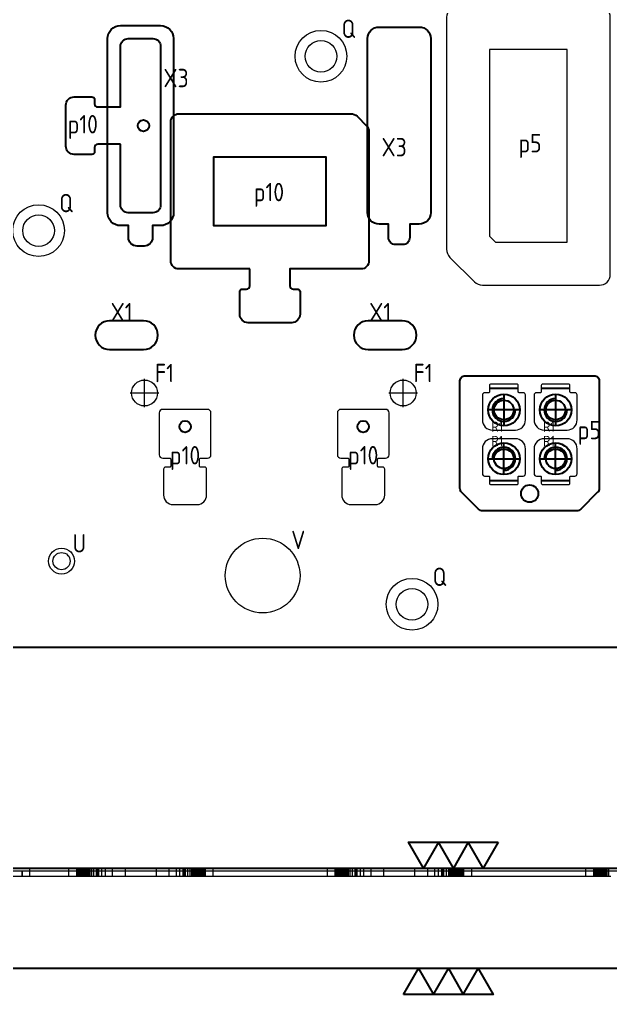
# Model space of a CAD drawing. Header units: millimetres. Extents: x 48754 to 50247, y 1387 to 2180.
# Drawn here: x 49052.9 to 49258.6, y 1438.2 to 1777.4 of the extents above; entities that cross this region are included whole.
import ezdxf
from ezdxf.enums import TextEntityAlignment as Align

# ---------------------------------------------------------------- set-up
doc = ezdxf.new("R2010")
doc.units = ezdxf.units.MM
for name, pattern in [('CENTER', [0]), ('DASHED', [0]), ('HIDDEN', [0])]:
    doc.linetypes.add(name, pattern=pattern)
for name, color, linetype in [('DIE', 7, 'Continuous'), ('DIE_O', 40, 'Continuous'), ('DIE_P', 2, 'Continuous'), ('DIE_W', 1, 'Continuous'), ('DIM', 4, 'Continuous'), ('TEXT', 4, 'Continuous')]:
    doc.layers.add(name, color=color, linetype=linetype)
doc.styles.add('gbenor', font='gbenor.shx', dxfattribs={"bigfont": 'gbcbig.shx'})
doc.styles.get("Standard").update_dxf_attribs({"font": 'txt.shx', "width": 0.85, "bigfont": 'ctxt.shx'})
doc.dimstyles.new('T-2-WX', dxfattribs={"dimtxt": 2, "dimasz": 2, "dimexe": 0.5, "dimexo": 0.5, "dimgap": 0.5, "dimtad": 1, "dimtxsty": 'Standard', "dimblk": 'OPEN30', "dimcen": 0, "dimazin": 3, "dimtfac": 1, "dimtmove": 0, "dimatfit": 3, "dimldrblk": 'OPEN30', "dimlwd": -1, "dimlwe": -1})

# ---------------------------------------------------------------- blocks, each defined once
blk = doc.blocks.new('*D7587')
at = {"layer": 'Defpoints', "color": 0}
for p in [(49557.56, 2078.96), (49573.32, 2078.96), (48867.56, 1558.96)]:
    blk.add_point(p, dxfattribs=at)
at = {"layer": 'DIM', "color": 0}
blk.add_line((49558.06, 2078.96), (49578.19, 2078.96), dxfattribs=at)
at = {"layer": 'DIM', "color": 0, "insert": (49576, 2080.46), "char_height": 2, "attachment_point": 5}
blk.add_mtext('520', dxfattribs=at)
blk = doc.blocks.new('_Open30')
blk = doc.blocks.new('*D7588')
at = {"layer": 'Defpoints', "color": 0}
for p in [(49557.56, 2095.55), (49557.56, 2078.96), (48867.56, 1558.96)]:
    blk.add_point(p, dxfattribs=at)
at = {"layer": 'DIM', "color": 0}
blk.add_line((49557.56, 2079.46), (49557.56, 2100.34), dxfattribs=at)
at = {"layer": 'DIM', "color": 0, "insert": (49556.06, 2098.19), "char_height": 2, "attachment_point": 5, "rotation": 90}
blk.add_mtext('690', dxfattribs=at)
blk = doc.blocks.new('*u7581')
at = {"layer": 'DIE', "color": 11, "linetype": 'Continuous', "lineweight": 13}
for p, q in [((-690, 35), (0, 35)), ((0, 0), (-690, 0))]:
    blk.add_line(p, q, dxfattribs=at)
at = {"layer": 'DIE', "color": 2, "linetype": 'DASHED', "lineweight": 13}
for p, q in [((-507, 34), (-503.65, 34)), ((-503.65, 34), (-283.5, 34))]:
    blk.add_line(p, q, dxfattribs=at)
at = {"layer": 'DIE', "color": 155, "linetype": 'DASHED', "lineweight": 13}
for p, q in [((-503.65, 32), (-503.65, 34)), ((-503.65, 34), (-503.65, 32)), ((-501.15, 35), (-501.15, 32)), ((-501.15, 35), (-501.15, 32)), ((-487.6, 35), (-487.6, 32)), ((-487.6, 35), (-487.6, 32)), ((-484.85, 35), (-484.85, 32)), ((-484.85, 35), (-484.85, 32)), ((-480.67, 35), (-480.67, 32)), ((-480.67, 35), (-480.67, 32)), ((-480.21, 35), (-480.21, 32)), ((-480.21, 35), (-480.21, 32)), ((-479.63, 35), (-479.63, 32)), ((-479.63, 35), (-479.63, 32)), ((-478.86, 35), (-478.86, 32)), ((-478.86, 35), (-478.86, 32)), ((-477.97, 35), (-477.97, 32)), ((-477.97, 35), (-477.97, 32)), ((-477.58, 35), (-477.58, 32)), ((-477.58, 35), (-477.58, 32)), ((-477.19, 35), (-477.19, 32)), ((-477.19, 35), (-477.19, 32)), ((-476.05, 35), (-476.05, 32)), ((-472.39, 35), (-472.39, 32)), ((-472.39, 35), (-472.39, 32)), ((-452.61, 35), (-452.61, 32)), ((-452.61, 35), (-452.61, 32)), ((-448.95, 35), (-448.95, 32)), ((-447.81, 35), (-447.81, 32)), ((-447.81, 35), (-447.81, 32)), ((-447.42, 35), (-447.42, 32)), ((-447.42, 35), (-447.42, 32)), ((-447.03, 35), (-447.03, 32)), ((-447.03, 35), (-447.03, 32)), ((-446.14, 35), (-446.14, 32)), ((-446.14, 35), (-446.14, 32)), ((-445.37, 35), (-445.37, 32)), ((-445.37, 35), (-445.37, 32)), ((-444.8, 35), (-444.8, 32)), ((-444.8, 35), (-444.8, 32)), ((-444.34, 35), (-444.34, 32)), ((-444.34, 35), (-444.34, 32)), ((-440.06, 35), (-440.06, 32)), ((-440.06, 35), (-440.06, 32)), ((-437.32, 35), (-437.32, 32)), ((-437.32, 35), (-437.32, 32)), ((-397.6, 35), (-397.6, 32)), ((-397.6, 35), (-397.6, 32)), ((-394.85, 35), (-394.85, 32)), ((-394.85, 35), (-394.85, 32)), ((-390.67, 35), (-390.67, 32)), ((-390.67, 35), (-390.67, 32)), ((-390.21, 35), (-390.21, 32)), ((-390.21, 35), (-390.21, 32)), ((-389.63, 35), (-389.63, 32)), ((-389.63, 35), (-389.63, 32)), ((-388.86, 35), (-388.86, 32)), ((-388.86, 35), (-388.86, 32)), ((-387.97, 35), (-387.97, 32)), ((-387.97, 35), (-387.97, 32)), ((-387.58, 35), (-387.58, 32)), ((-387.58, 35), (-387.58, 32)), ((-387.19, 35), (-387.19, 32)), ((-387.19, 35), (-387.19, 32)), ((-386.05, 35), (-386.05, 32)), ((-382.39, 35), (-382.39, 32)), ((-382.39, 35), (-382.39, 32)), ((-362.61, 35), (-362.61, 32)), ((-362.61, 35), (-362.61, 32)), ((-358.95, 35), (-358.95, 32)), ((-357.81, 35), (-357.81, 32)), ((-357.81, 35), (-357.81, 32)), ((-357.42, 35), (-357.42, 32)), ((-357.42, 35), (-357.42, 32)), ((-357.03, 35), (-357.03, 32)), ((-357.03, 35), (-357.03, 32)), ((-356.14, 35), (-356.14, 32)), ((-356.14, 35), (-356.14, 32)), ((-355.37, 35), (-355.37, 32)), ((-355.37, 35), (-355.37, 32)), ((-354.8, 35), (-354.8, 32)), ((-354.8, 35), (-354.8, 32)), ((-354.34, 35), (-354.34, 32)), ((-354.34, 35), (-354.34, 32)), ((-350.06, 35), (-350.06, 32)), ((-350.06, 35), (-350.06, 32)), ((-347.32, 35), (-347.32, 32)), ((-347.32, 35), (-347.32, 32)), ((-307.6, 35), (-307.6, 32)), ((-307.6, 35), (-307.6, 32)), ((-304.85, 35), (-304.85, 32)), ((-304.85, 35), (-304.85, 32)), ((-300.67, 35), (-300.67, 32)), ((-300.67, 35), (-300.67, 32)), ((-300.21, 35), (-300.21, 32)), ((-300.21, 35), (-300.21, 32)), ((-299.63, 35), (-299.63, 32)), ((-299.63, 35), (-299.63, 32))]:
    blk.add_line(p, q, dxfattribs=at)
at = {"layer": 'DIE', "color": 11, "linetype": 'DASHED', "lineweight": 13}
for p, q in [((-484.43, 35), (-484.43, 32)), ((-484.02, 35), (-484.02, 32)), ((-483.6, 35), (-483.6, 32)), ((-483.18, 35), (-483.18, 32)), ((-482.76, 35), (-482.76, 32)), ((-482.34, 35), (-482.34, 32)), ((-481.93, 35), (-481.93, 32)), ((-481.51, 35), (-481.51, 32)), ((-481.09, 35), (-481.09, 32)), ((-474.85, 35), (-474.85, 32)), ((-467.89, 35), (-467.89, 32)), ((-457.11, 35), (-457.11, 32)), ((-450.15, 35), (-450.15, 32)), ((-443.91, 35), (-443.91, 32)), ((-443.49, 35), (-443.49, 32)), ((-443.06, 35), (-443.06, 32)), ((-442.63, 35), (-442.63, 32)), ((-442.2, 35), (-442.2, 32)), ((-441.78, 35), (-441.78, 32)), ((-441.35, 35), (-441.35, 32)), ((-440.92, 35), (-440.92, 32)), ((-440.49, 35), (-440.49, 32)), ((-394.43, 35), (-394.43, 32)), ((-394.02, 35), (-394.02, 32)), ((-393.6, 35), (-393.6, 32)), ((-393.18, 35), (-393.18, 32)), ((-392.76, 35), (-392.76, 32)), ((-392.34, 35), (-392.34, 32)), ((-391.93, 35), (-391.93, 32)), ((-391.51, 35), (-391.51, 32)), ((-391.09, 35), (-391.09, 32)), ((-384.85, 35), (-384.85, 32)), ((-377.89, 35), (-377.89, 32)), ((-367.11, 35), (-367.11, 32)), ((-360.15, 35), (-360.15, 32)), ((-353.91, 35), (-353.91, 32)), ((-353.49, 35), (-353.49, 32)), ((-353.06, 35), (-353.06, 32)), ((-352.63, 35), (-352.63, 32)), ((-352.2, 35), (-352.2, 32)), ((-351.78, 35), (-351.78, 32)), ((-351.35, 35), (-351.35, 32)), ((-350.92, 35), (-350.92, 32)), ((-350.49, 35), (-350.49, 32)), ((-304.43, 35), (-304.43, 32)), ((-304.02, 35), (-304.02, 32)), ((-303.6, 35), (-303.6, 32)), ((-303.18, 35), (-303.18, 32)), ((-302.76, 35), (-302.76, 32)), ((-302.34, 35), (-302.34, 32)), ((-301.93, 35), (-301.93, 32)), ((-301.51, 35), (-301.51, 32)), ((-301.09, 35), (-301.09, 32))]:
    blk.add_line(p, q, dxfattribs=at)
at = {"layer": 'DIE', "color": 31, "linetype": 'DASHED', "lineweight": 13}
for p, q in [((-501.15, 32), (-507.15, 32)), ((-487.6, 32), (-501.15, 32)), ((-484.85, 32), (-487.6, 32)), ((-484.43, 32), (-484.85, 32)), ((-484.02, 32), (-484.43, 32)), ((-483.6, 32), (-484.02, 32)), ((-483.18, 32), (-483.6, 32)), ((-482.76, 32), (-483.18, 32)), ((-482.34, 32), (-482.76, 32)), ((-481.93, 32), (-482.34, 32)), ((-481.51, 32), (-481.93, 32)), ((-481.09, 32), (-481.51, 32)), ((-480.67, 32), (-481.09, 32)), ((-480.21, 32), (-480.67, 32)), ((-479.63, 32), (-480.21, 32)), ((-478.86, 32), (-479.63, 32)), ((-477.97, 32), (-478.86, 32)), ((-477.58, 32), (-477.97, 32)), ((-477.19, 32), (-477.58, 32)), ((-474.85, 32), (-477.19, 32)), ((-472.39, 32), (-474.85, 32)), ((-467.89, 32), (-472.39, 32)), ((-457.11, 32), (-467.89, 32)), ((-452.61, 32), (-457.11, 32)), ((-450.15, 32), (-452.61, 32)), ((-448.95, 32), (-450.15, 32)), ((-447.81, 32), (-448.95, 32)), ((-447.42, 32), (-447.81, 32)), ((-447.03, 32), (-447.42, 32)), ((-446.14, 32), (-447.03, 32)), ((-445.37, 32), (-446.14, 32)), ((-444.8, 32), (-445.37, 32)), ((-444.34, 32), (-444.8, 32)), ((-440.06, 32), (-444.34, 32)), ((-437.32, 32), (-440.06, 32)), ((-397.6, 32), (-437.32, 32)), ((-394.85, 32), (-397.6, 32)), ((-394.43, 32), (-394.85, 32)), ((-394.02, 32), (-394.43, 32)), ((-393.6, 32), (-394.02, 32)), ((-393.18, 32), (-393.6, 32)), ((-392.76, 32), (-393.18, 32)), ((-392.34, 32), (-392.76, 32)), ((-391.93, 32), (-392.34, 32)), ((-391.51, 32), (-391.93, 32)), ((-391.09, 32), (-391.51, 32)), ((-390.67, 32), (-391.09, 32)), ((-390.21, 32), (-390.67, 32)), ((-389.63, 32), (-390.21, 32)), ((-388.86, 32), (-389.63, 32)), ((-387.97, 32), (-388.86, 32)), ((-387.58, 32), (-387.97, 32)), ((-387.19, 32), (-387.58, 32)), ((-384.85, 32), (-387.19, 32)), ((-382.39, 32), (-384.85, 32)), ((-377.89, 32), (-382.39, 32)), ((-367.11, 32), (-377.89, 32)), ((-362.61, 32), (-367.11, 32)), ((-360.15, 32), (-362.61, 32)), ((-358.95, 32), (-360.15, 32)), ((-357.81, 32), (-358.95, 32)), ((-357.42, 32), (-357.81, 32)), ((-357.03, 32), (-357.42, 32)), ((-356.14, 32), (-357.03, 32)), ((-355.37, 32), (-356.14, 32)), ((-354.8, 32), (-355.37, 32)), ((-354.34, 32), (-354.8, 32)), ((-350.06, 32), (-354.34, 32)), ((-347.32, 32), (-350.06, 32)), ((-307.6, 32), (-347.32, 32)), ((-304.85, 32), (-307.6, 32)), ((-304.43, 32), (-304.85, 32)), ((-304.02, 32), (-304.43, 32)), ((-303.6, 32), (-304.02, 32)), ((-303.18, 32), (-303.6, 32)), ((-302.76, 32), (-303.18, 32)), ((-302.34, 32), (-302.76, 32)), ((-301.93, 32), (-302.34, 32)), ((-301.51, 32), (-301.93, 32)), ((-301.09, 32), (-301.51, 32)), ((-300.67, 32), (-301.09, 32)), ((-300.21, 32), (-300.67, 32)), ((-299.63, 32), (-300.21, 32)), ((-298.86, 32), (-299.63, 32))]:
    blk.add_line(p, q, dxfattribs=at)

msp = doc.modelspace()

# ---------------------------------------------------------------- linework, layer by layer
at = {"layer": 'DIE'}
msp.add_lwpolyline([(48867.562, 1558.962), (48867.562, 2078.962), (49557.562, 2078.962), (49557.562, 1558.962)], close=True, dxfattribs=at)
at = {"layer": 'DIE', "linetype": 'Continuous', "flags": 128}
msp.add_lwpolyline([(48867.062, 1482.195), (49557.562, 1482.195), (49557.562, 1447.195), (48867.062, 1447.195)], close=True, dxfattribs=at)
at = {"layer": 'DIE_O', "color": 4, "linetype": 'CENTER', "lineweight": 15}
for p, q in [((49096.452, 1642.512), (49096.452, 1652.412)), ((49186.452, 1642.512), (49186.452, 1652.412)), ((49091.502, 1647.462), (49101.402, 1647.462)), ((49181.502, 1647.462), (49191.402, 1647.462))]:
    msp.add_line(p, q, dxfattribs=at)
at = {"layer": 'DIE_O', "color": 94, "linetype": 'Continuous'}
for points in [[(49093.857, 1698.577, -0.4142136), (49090.857, 1701.577), (49090.857, 1705.696), (49088.062, 1705.696, -0.4142135), (49083.562, 1710.196), (49083.562, 1770.763, -0.4142136), (49088.062, 1775.263), (49102.062, 1775.263, -0.4142135), (49106.562, 1770.763), (49106.562, 1710.196, -0.4142136), (49102.062, 1705.696), (49099.266, 1705.696), (49099.266, 1701.577, -0.4142136), (49096.266, 1698.577)], [(49183.857, 1699.077, -0.4142136), (49181.357, 1701.577), (49181.357, 1706.196), (49178.062, 1706.196, -0.4142135), (49174.062, 1710.196), (49174.062, 1770.763, -0.4142136), (49178.062, 1774.763), (49192.062, 1774.763, -0.4142135), (49196.062, 1770.763), (49196.062, 1710.196, -0.4142136), (49192.062, 1706.196), (49188.766, 1706.196), (49188.766, 1701.577, -0.4142136), (49186.266, 1699.077)]]:
    msp.add_lwpolyline(points, format="xyb", close=True, dxfattribs=at)
at = {"layer": 'DIE_O', "color": 94, "linetype": 'Continuous', "lineweight": 25}
for points in [[(49084.294, 1662.585), (49096.106, 1662.585, 1), (49096.106, 1672.585), (49084.294, 1672.585, 1)], [(49174.294, 1662.585), (49186.106, 1662.585, 1), (49186.106, 1672.585), (49174.294, 1672.585, 1)]]:
    msp.add_lwpolyline(points, format="xyb", close=True, dxfattribs=at)
at = {"layer": 'DIE_O', "lineweight": 18}
for centre, radius in [((49157.862, 1764.616), 9), ((49157.862, 1764.616), 5.5), ((49059.562, 1703.962), 9), ((49059.562, 1703.962), 5.5), ((49189.562, 1573.962), 9), ((49189.562, 1573.962), 5.5)]:
    msp.add_circle(centre, radius, dxfattribs=at)
at = {"layer": 'DIE_O', "color": 3}
for centre, radius in [((49096.062, 1740.478), 2), ((49110.562, 1635.762), 2), ((49172.562, 1635.762), 2), ((49230.482, 1612.462), 3)]:
    msp.add_circle(centre, radius, dxfattribs=at)
at = {"layer": 'DIE_O', "linetype": 'Continuous', "lineweight": 15}
for centre in [(49096.452, 1647.462), (49186.452, 1647.462)]:
    msp.add_circle(centre, 4.5, dxfattribs=at)
at = {"layer": 'DIE_O', "lineweight": 9}
msp.add_circle((49137.562, 1583.962), 13, dxfattribs=at)
at = {"layer": 'DIE_O', "linetype": 'Continuous', "lineweight": 18}
msp.add_circle((49067.562, 1588.962), 3, dxfattribs=at)
at = {"layer": 'DIE_P', "color": 4, "linetype": 'CENTER', "ltscale": 0.007}
for p, q in [((49221.527, 1646.77), (49221.527, 1636.37)), ((49239.527, 1646.77), (49239.527, 1636.37)), ((49226.727, 1641.57), (49216.327, 1641.57)), ((49244.727, 1641.57), (49234.327, 1641.57)), ((49221.527, 1619.37), (49221.527, 1629.77)), ((49239.527, 1619.37), (49239.527, 1629.77)), ((49216.327, 1624.57), (49226.727, 1624.57)), ((49234.327, 1624.57), (49244.727, 1624.57))]:
    msp.add_line(p, q, dxfattribs=at)
at = {"layer": 'DIE_P', "color": 6, "linetype": 'Continuous', "lineweight": 15}
for points in [[(49216.227, 1647.57), (49214.827, 1647.57, 0.4142136), (49214.027, 1646.77), (49214.027, 1638.07, 0.4142136), (49217.527, 1634.57), (49225.527, 1634.57, 0.4142136), (49229.027, 1638.07), (49229.027, 1646.77, 0.4142136), (49228.227, 1647.57), (49226.827, 1647.57, -0.4142136), (49226.527, 1647.87), (49226.527, 1650.07, 0.4142136), (49226.027, 1650.57), (49217.027, 1650.57, 0.4142136), (49216.527, 1650.07), (49216.527, 1647.87, -0.4142136)], [(49234.227, 1647.57), (49232.827, 1647.57, 0.4142136), (49232.027, 1646.77), (49232.027, 1638.07, 0.4142136), (49235.527, 1634.57), (49243.527, 1634.57, 0.4142136), (49247.027, 1638.07), (49247.027, 1646.77, 0.4142136), (49246.227, 1647.57), (49244.827, 1647.57, -0.4142136), (49244.527, 1647.87), (49244.527, 1650.07, 0.4142136), (49244.027, 1650.57), (49235.027, 1650.57, 0.4142136), (49234.527, 1650.07), (49234.527, 1647.87, -0.4142136)], [(49226.827, 1618.57), (49228.227, 1618.57, 0.4142136), (49229.027, 1619.37), (49229.027, 1628.07, 0.4142136), (49225.527, 1631.57), (49217.527, 1631.57, 0.4142136), (49214.027, 1628.07), (49214.027, 1619.37, 0.4142136), (49214.827, 1618.57), (49216.227, 1618.57, -0.4142136), (49216.527, 1618.27), (49216.527, 1616.07, 0.4142136), (49217.027, 1615.57), (49226.027, 1615.57, 0.4142136), (49226.527, 1616.07), (49226.527, 1618.27, -0.4142136)], [(49244.827, 1618.57), (49246.227, 1618.57, 0.4142136), (49247.027, 1619.37), (49247.027, 1628.07, 0.4142136), (49243.527, 1631.57), (49235.527, 1631.57, 0.4142136), (49232.027, 1628.07), (49232.027, 1619.37, 0.4142136), (49232.827, 1618.57), (49234.227, 1618.57, -0.4142136), (49234.527, 1618.27), (49234.527, 1616.07, 0.4142136), (49235.027, 1615.57), (49244.027, 1615.57, 0.4142136), (49244.527, 1616.07), (49244.527, 1618.27, -0.4142136)]]:
    msp.add_lwpolyline(points, format="xyb", close=True, dxfattribs=at)
at = {"layer": 'DIE_P', "linetype": 'HIDDEN'}
for points in [[(49226.527, 1649.07), (49216.527, 1649.07)], [(49244.527, 1649.07), (49234.527, 1649.07)], [(49216.527, 1617.07), (49226.527, 1617.07)], [(49234.527, 1617.07), (49244.527, 1617.07)]]:
    msp.add_lwpolyline(points, dxfattribs=at)
at = {"layer": 'DIE_P'}
for centre, radius in [((49221.527, 1641.57), 5.5), ((49239.527, 1641.57), 5.5), ((49221.527, 1641.57), 3.4), ((49239.527, 1641.57), 3.4), ((49221.527, 1624.57), 5.5), ((49239.527, 1624.57), 5.5), ((49221.527, 1624.57), 3.4), ((49239.527, 1624.57), 3.4)]:
    msp.add_circle(centre, radius, dxfattribs=at)
for centre, start, end in [((49221.527, 1641.57), 90, 0), ((49239.527, 1641.57), 90, 0), ((49221.527, 1624.57), 270, 180), ((49239.527, 1624.57), 270, 180)]:
    msp.add_arc(centre, 4, start, end, dxfattribs=at)
at = {"layer": 'DIE_W', "linetype": 'Continuous', "lineweight": 18, "ltscale": 10}
msp.add_lwpolyline([(49201.562, 1778.162), (49201.562, 1697.477, 0.1989124), (49202.733, 1694.649), (49211.249, 1686.134, 0.1989124), (49214.077, 1684.962), (49254.762, 1684.962, 0.4142136), (49258.562, 1688.762), (49258.562, 1778.162, 0.4142136), (49254.762, 1781.962), (49205.362, 1781.962, 0.4142136)], format="xyb", close=True, dxfattribs=at)
at = {"layer": 'DIE_W', "lineweight": 25}
msp.add_lwpolyline([(49088.062, 1733.978), (49080.162, 1733.978, 0.4142136), (49079.062, 1732.878), (49079.062, 1731.378, -0.4142136), (49078.162, 1730.478), (49071.962, 1730.478, -0.4142136), (49069.062, 1733.378), (49069.062, 1747.578, -0.4142136), (49071.962, 1750.478), (49078.162, 1750.478, -0.4142136), (49079.062, 1749.578), (49079.062, 1748.078, 0.4142136), (49080.162, 1746.978), (49088.062, 1746.978), (49088.062, 1768.055, -0.4142136), (49090.769, 1770.762), (49099.354, 1770.762, -0.4142135), (49102.062, 1768.055), (49102.062, 1712.902, -0.4142136), (49099.354, 1710.195), (49090.769, 1710.195, -0.4142135), (49088.062, 1712.902), (49088.062, 1733.978)], format="xyb", dxfattribs=at)
at = {"layer": 'DIE_W', "color": 5, "linetype": 'Continuous', "lineweight": 18, "ltscale": 10}
msp.add_lwpolyline([(49216.562, 1766.962), (49216.562, 1702.034), (49218.633, 1699.962), (49243.562, 1699.962), (49243.562, 1766.962)], close=True, dxfattribs=at)
at = {"layer": 'DIE_W', "linetype": 'Continuous'}
msp.add_lwpolyline([(49133.062, 1690.617), (49108.362, 1690.617, -0.4142136), (49105.562, 1693.417), (49105.562, 1741.817, -0.4142136), (49108.362, 1744.617), (49168.289, 1744.617, -0.1989124), (49170.41, 1743.738), (49173.683, 1740.466, -0.1989124), (49174.562, 1738.344), (49174.562, 1693.417, -0.4142136), (49171.762, 1690.617), (49147.062, 1690.617), (49147.062, 1684.697, 0.4142136), (49148.162, 1683.597), (49149.662, 1683.597, -0.4142136), (49150.562, 1682.697), (49150.562, 1674.818, -0.4142136), (49147.662, 1671.918), (49132.462, 1671.918, -0.4142136), (49129.562, 1674.818), (49129.562, 1682.697, -0.4142136), (49130.462, 1683.597), (49131.962, 1683.597, 0.4142136), (49133.062, 1684.697)], format="xyb", close=True, dxfattribs=at)
at = {"layer": 'DIE_W', "color": 5, "linetype": 'Continuous'}
msp.add_lwpolyline([(49148.062, 1705.617), (49120.562, 1705.617), (49120.562, 1729.617), (49159.562, 1729.617), (49159.562, 1705.617)], close=True, dxfattribs=at)
at = {"layer": 'DIE_W', "color": 1, "linetype": 'Continuous'}
msp.add_lwpolyline([(49248.287, 1607.048, -0.1989124), (49246.873, 1606.462), (49214.09, 1606.462, -0.1989124), (49212.676, 1607.048), (49206.817, 1612.906, -0.1989124), (49206.232, 1614.321), (49206.232, 1651.662, -0.4142136), (49208.032, 1653.462), (49252.932, 1653.462, -0.4142136), (49254.732, 1651.662), (49254.732, 1614.321, -0.1989124), (49254.146, 1612.906)], format="xyb", close=True, dxfattribs=at)
at = {"layer": 'DIE_W', "linetype": 'Continuous', "lineweight": 15}
for points in [[(49115.962, 1624.762), (49118.362, 1624.762, 0.4142136), (49119.562, 1625.962), (49119.562, 1640.562, 0.4142136), (49118.362, 1641.762), (49102.762, 1641.762, 0.4142136), (49101.562, 1640.562), (49101.562, 1625.962, 0.4142136), (49102.762, 1624.762), (49105.162, 1624.762, -0.4142136), (49105.562, 1624.362), (49105.562, 1622.062, -0.4142136), (49105.162, 1621.662), (49103.762, 1621.662, 0.4142136), (49103.062, 1620.962), (49103.062, 1611.962, 0.4142136), (49106.362, 1608.662), (49114.762, 1608.662, 0.4142136), (49118.062, 1611.962), (49118.062, 1620.962, 0.4142136), (49117.362, 1621.662), (49115.962, 1621.662, -0.4142136), (49115.562, 1622.062), (49115.562, 1624.362, -0.4142136)], [(49177.962, 1624.762), (49180.362, 1624.762, 0.4142136), (49181.562, 1625.962), (49181.562, 1640.562, 0.4142136), (49180.362, 1641.762), (49164.762, 1641.762, 0.4142136), (49163.562, 1640.562), (49163.562, 1625.962, 0.4142136), (49164.762, 1624.762), (49167.162, 1624.762, -0.4142136), (49167.562, 1624.362), (49167.562, 1622.062, -0.4142136), (49167.162, 1621.662), (49165.762, 1621.662, 0.4142136), (49165.062, 1620.962), (49165.062, 1611.962, 0.4142136), (49168.362, 1608.662), (49176.762, 1608.662, 0.4142136), (49180.062, 1611.962), (49180.062, 1620.962, 0.4142136), (49179.362, 1621.662), (49177.962, 1621.662, -0.4142136), (49177.562, 1622.062), (49177.562, 1624.362, -0.4142136)]]:
    msp.add_lwpolyline(points, format="xyb", close=True, dxfattribs=at)
at = {"layer": 'DIE_W', "linetype": 'Continuous', "lineweight": 18}
msp.add_circle((49067.562, 1588.962), 4.5, dxfattribs=at)
at = {"layer": 'TEXT'}
for points in [[(49219.52, 1491.195), (49214.324, 1482.195), (49209.128, 1491.195), (49203.932, 1482.195), (49198.736, 1491.195), (49193.539, 1482.195), (49188.343, 1491.195), (49219.52, 1491.195)], [(49186.61, 1438.195), (49191.806, 1447.195), (49197.002, 1438.195), (49202.198, 1447.195), (49207.395, 1438.195), (49212.591, 1447.195), (49217.787, 1438.195), (49186.61, 1438.195)]]:
    msp.add_lwpolyline(points, close=True, dxfattribs=at)

# ---------------------------------------------------------------- block references
at = {"layer": 'DIE'}
msp.add_blockref('*u7581', (49557.562, 1447.195), dxfattribs=at)

# ---------------------------------------------------------------- texts
at = {"layer": 'TEXT', "color": 4, "style": 'gbenor'}
for s, height, p in [('Q', 6.4, (49167.423, 1774.176)), ('X3 ', 6.4, (49109.14, 1757.032)), ('p10', 6.4, (49074.962, 1740.98)), ('p5', 6.4, (49230.623, 1734.366)), ('X3 ', 6.4, (49185.062, 1732.987)), ('p10', 6.4, (49139.755, 1717.373)), ('Q', 6.4, (49069.122, 1713.522)), ('X1 ', 6.4, (49090.2, 1675.585)), ('X1 ', 6.4, (49180.2, 1675.585)), ('F1', 6.4, (49103.395, 1654.406)), ('F1', 6.4, (49193.395, 1654.406)), ('R1', 3.6, (49219.216, 1635.746)), ('R1', 3.6, (49237.216, 1635.746)), ('p5', 6.4, (49251.263, 1634.575)), ('R1', 3.6, (49219.216, 1630.77)), ('R1', 3.6, (49237.216, 1630.77)), ('p10', 6.4, (49110.562, 1625.812)), ('p10', 6.4, (49172.562, 1625.812)), ('U', 6.4, (49073.751, 1595.152)), ('V', 6.4, (49149.95, 1596.351)), ('Q', 6.4, (49199.122, 1583.522))]:
    msp.add_text(s, height=height, dxfattribs=at).set_placement(p, align=Align.MIDDLE_CENTER)

# ---------------------------------------------------------------- dimensions: what is measured, and where the dimension line sits
at = {"layer": 'DIM', "color": 52}
for offset, dtype, picture, middle in [((0, 16.584), 1, '*D7588', (49556.062, 2098.192)), ((15.756, 0), 0, '*D7587', (49576.004, 2080.462))]:
    dim = msp.add_ordinate_dim(feature_location=(49557.562, 2078.962), offset=offset, dtype=dtype, origin=(48867.562, 1558.962), dimstyle='T-2-WX', dxfattribs=at)
    dim.commit()
    dim.dimension.update_dxf_attribs({"geometry": picture, "text_midpoint": middle})

doc.saveas('drawing.dxf')
